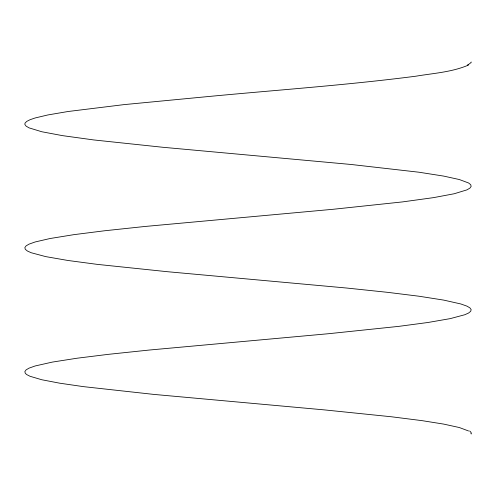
<?xml version="1.0" encoding="UTF-8"?>
<svg xmlns="http://www.w3.org/2000/svg" width="496" height="496" viewBox="0 0 496 496"><rect width="100%" height="100%" fill="white"/><g stroke="black" fill="none" stroke-linecap="round" stroke-linejoin="round"><path stroke-width="0.74" d="M471.2 62L470.989 62.849M468.602 65.013C452.005 72.205 433.473 73.234 415.809 76.21C347.181 85.076 278.107 89.919 209.244 96.447L124 104.625L68.002 111.513L47.821 114.96L35.129 117.974L30.089 119.697L26.71 121.415L25.011 123.138L24.856 124.428L26.127 126.151L29.09 127.875L41.788 131.75L62.415 135.625L93.657 139.928L162.583 147.25L351.063 164.474L418.984 172.224L443.684 176.099L459.352 179.54L468.602 182.987L470.723 184.71L471.144 186.428L469.873 188.151L466.91 189.875L454.212 193.75L433.585 197.625L402.343 201.928L333.417 209.25L144.937 226.474L104.532 230.776L73.929 234.651L50.022 238.526L35.129 241.974L29.09 244.125L26.127 245.849L24.856 247.572L25.277 249.29L27.398 251.013L31.198 252.737L45.713 256.612L68.002 260.487L97.21 264.362L167.102 271.678L346.716 288.04L387.705 292.349L418.984 296.224L443.684 300.099L460.871 303.974L466.91 306.125L469.873 307.849L471.144 309.572L470.723 311.29L468.602 313.013L464.802 314.737L450.287 318.612L427.998 322.487L398.79 326.362L328.898 333.678L149.284 350.04L108.295 354.349L77.016 358.224L52.316 362.099L35.129 365.974L29.09 368.125L26.127 369.849L24.856 371.572L25.277 373.29L26.71 374.585L30.089 376.303L41.788 379.75L59.756 383.197L83.44 386.638L153.673 394.388L324.341 409.888L391.468 416.776L422.071 420.651L443.684 424.099L459.352 427.54L468.602 430.987M470.989 433.151L471.2 434M469.6 430.987A228.73 20.1 0.3 0 1 471.2 433.151M470.537 62.856A228.73 19.976 -0.7 0 1 467.375 65.007"/></g></svg>
